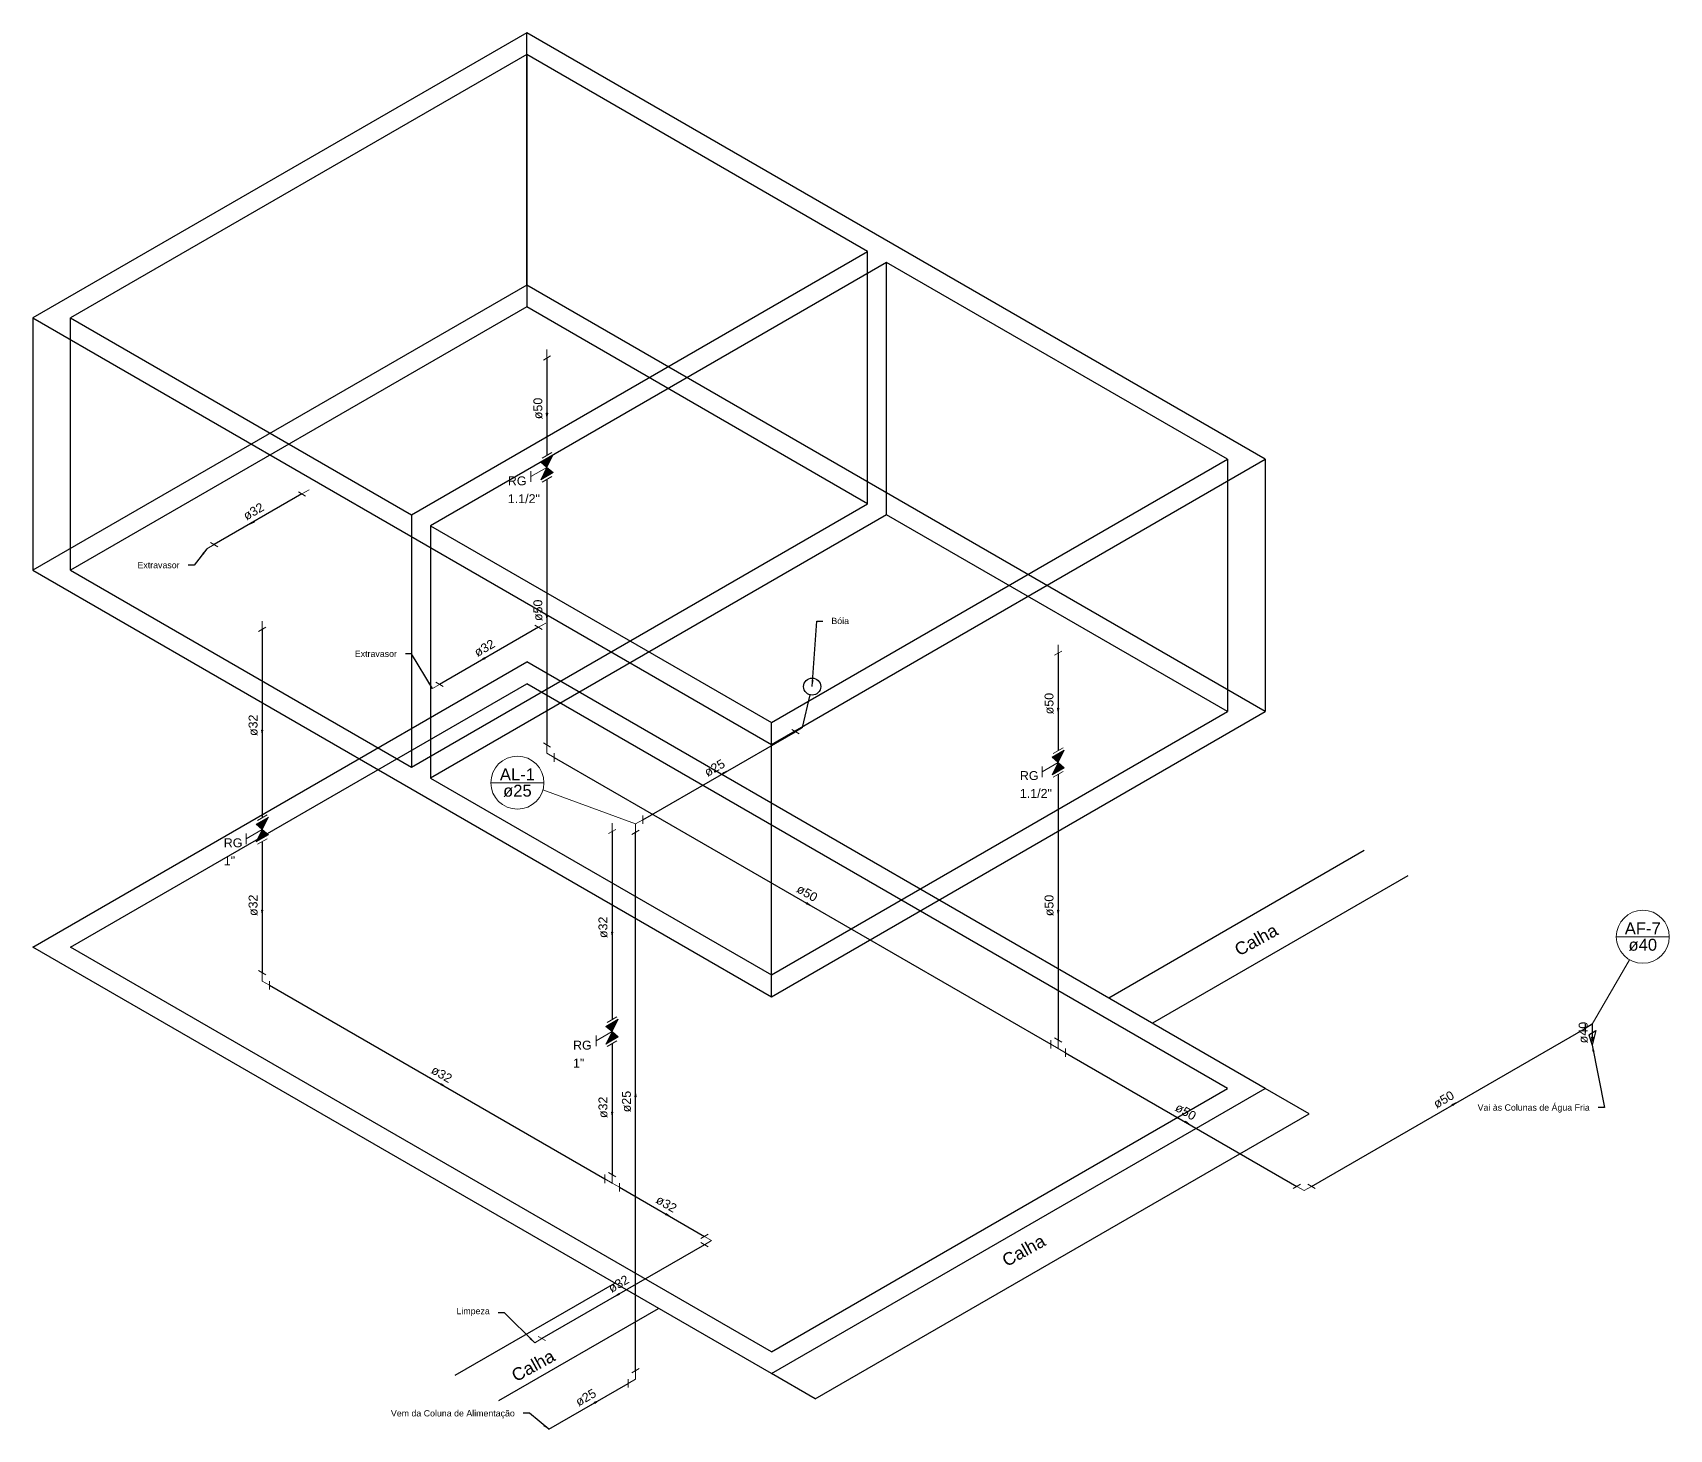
# Model space of a CAD drawing. Header units: inches. Extents: x -21 to 129, y -108 to 34.
# Drawn here: x 83.79 to 93.52, y -26.21 to -17.91 of the extents above; entities that cross this region are included whole.
import ezdxf

# ---------------------------------------------------------------- set-up
doc = ezdxf.new("R2010")
doc.units = ezdxf.units.IN
doc.header["$MEASUREMENT"] = 0
for name, color, linetype, lineweight in [('AF-Colunas', 8, 'Continuous', 30), ('AF-Conexões detalhe', 8, 'Continuous', 20), ('AF-Indicação coluna', 5, 'Continuous', 20), ('AF-Sentido tubo', 8, 'Continuous', 20), ('AF-Textos coluna', 7, 'Continuous', 20), ('AF-Textos conexão', 7, 'Continuous', 20), ('AF-Textos tubo', 7, 'Continuous', 20), ('AF-Tubos detalhe', 170, 'Continuous', 30), ('AL-Conexões detalhe', 8, 'Continuous', 20), ('AL-Indicação coluna', 5, 'Continuous', 20), ('AL-Sentido tubo', 9, 'Continuous', 20), ('AL-Textos coluna', 7, 'Continuous', 20), ('AL-Textos tubo', 7, 'Continuous', 20), ('AL-Tubos detalhe', 3, 'Continuous', 30), ('Simbolos', 8, 'Continuous', 20), ('xcota', 1, 'Continuous', 30), ('XPAREDE', 7, 'Continuous', 30), ('xTEXTO', 7, 'Continuous', 20)]:
    doc.layers.add(name, color=color, linetype=linetype, lineweight=lineweight)
doc.layers.add('FINO-03', color=3, linetype='Continuous')
doc.styles.add('Arial', font='arial.ttf')
doc.dimstyles.new('cota-25', dxfattribs={"dimtxt": 0.0375, "dimasz": 0.0375, "dimexe": 0.0375, "dimexo": 0.0375, "dimgap": 0.05, "dimtad": 0, "dimzin": 4, "dimdsep": 46, "dimtxsty": 'Arial', "dimblk": 'OBLIQUE', "dimcen": 0.0375, "dimdle": 0.0375, "dimclrd": 256, "dimclrt": 4, "dimadec": 0, "dimazin": 1, "dimtfac": 1, "dimtix": 1, "dimtofl": 0, "dimtmove": 0, "dimatfit": 3, "dimfxl": 0, "dimtolj": 1, "dimtzin": 0, "dimlwd": -1, "dimarcsym": 0})

# ---------------------------------------------------------------- blocks, each defined once
blk = doc.blocks.new('_Closed')
at = {"color": 0, "linetype": 'ByBlock', "lineweight": -2}
for p, q in [((-1, 0.166667), (0, 0)), ((-1, 0.166667), (-1, -0.166667)), ((0, 0), (-1, -0.166667)), ((0, 0), (-1, 0))]:
    blk.add_line(p, q, dxfattribs=at)
blk = doc.blocks.new('_Oblique')
at = {"color": 0, "linetype": 'ByBlock', "lineweight": -2}
blk.add_line((-0.5, -0.5), (0.5, 0.5), dxfattribs=at)

msp = doc.modelspace()

# ---------------------------------------------------------------- hatches: boundary and pattern name
at = {"layer": 'Simbolos', "linetype": 'Continuous'}
for points in [[(86.8492, -20.491), (86.8858, -20.4174), (86.813, -20.4594)], [(86.8858, -20.5224), (86.813, -20.5644), (86.8492, -20.491)], [(89.8881, -22.2455), (89.9247, -22.1719), (89.8519, -22.2139)], [(89.9247, -22.2769), (89.8519, -22.3189), (89.8881, -22.2455)], [(85.1563, -22.6446), (85.1929, -22.5709), (85.1202, -22.6129)], [(85.1929, -22.6759), (85.1202, -22.7179), (85.1563, -22.6446)], [(87.2362, -23.8454), (87.2728, -23.7718), (87.2, -23.8138)], [(87.2728, -23.8768), (87.2, -23.9188), (87.2362, -23.8454)]]:
    msp.add_hatch(color=256, dxfattribs=at).paths.add_polyline_path(points)

# ---------------------------------------------------------------- linework, layer by layer
at = {"linetype": 'Continuous'}
for p, q in [((86.7287, -17.9076), (83.7922, -19.6029)), ((91.1197, -20.4429), (86.7287, -17.9076)), ((86.7287, -19.4076), (86.7287, -17.9076)), ((86.7287, -18.0376), (84.0174, -19.6029)), ((88.7552, -19.2076), (86.7287, -18.0376)), ((86.7287, -18.0376), (86.7287, -19.5376)), ((86.044, -20.7729), (88.7552, -19.2076)), ((88.7552, -20.7076), (88.7552, -19.2076)), ((88.8678, -19.2727), (86.1566, -20.8379)), ((90.8947, -20.4429), (88.8678, -19.2727)), ((88.8678, -20.7727), (88.8678, -19.2727)), ((86.7287, -19.4076), (83.7922, -21.1029)), ((91.1197, -21.9429), (86.7287, -19.4076)), ((86.7287, -19.5376), (84.0174, -21.1029)), ((88.7552, -20.7076), (86.7287, -19.5376)), ((83.7922, -19.6029), (88.1834, -22.1381)), ((83.7922, -19.6029), (83.7922, -21.1029)), ((84.0174, -19.6029), (86.044, -20.7729)), ((84.0174, -21.1029), (84.0174, -19.6029)), ((88.1834, -22.1381), (91.1197, -20.4429)), ((88.1834, -22.0081), (90.8947, -20.4429)), ((90.8947, -20.4429), (90.8947, -21.9429)), ((91.1197, -20.4429), (91.1197, -21.9429)), ((86.044, -22.2729), (88.7552, -20.7076)), ((86.044, -20.7729), (86.044, -22.2729)), ((88.8679, -20.7726), (86.1566, -22.3379)), ((90.8947, -21.9429), (88.8679, -20.7726)), ((86.1566, -20.8379), (88.1834, -22.0081)), ((86.1566, -20.8379), (86.1566, -22.3379)), ((83.7922, -21.1029), (88.1834, -23.6381)), ((84.0174, -21.1029), (86.044, -22.2729)), ((88.1834, -23.6381), (91.1197, -21.9429)), ((88.1834, -23.5081), (90.8947, -21.9429)), ((88.1834, -23.5081), (88.1834, -22.0081)), ((88.1834, -23.6381), (88.1834, -22.1381)), ((86.1566, -22.3379), (88.1834, -23.5081))]:
    msp.add_line(p, q, dxfattribs=at)
at = {"layer": 'AF-Colunas', "linetype": 'Continuous'}
for p, q in [((93.0206, -23.8009), (93.0206, -23.8509)), ((93.0639, -23.8009), (93.0206, -23.8259)), ((93.0639, -23.8009), (93.0639, -23.8509)), ((93.0423, -23.8634), (93.0856, -23.8384)), ((93.0423, -23.8634), (93.0639, -23.9259)), ((93.0856, -23.8384), (93.0639, -23.9259))]:
    msp.add_line(p, q, dxfattribs=at)
at = {"layer": 'AF-Conexões detalhe', "linetype": 'Continuous'}
for p, q in [((86.8278, -19.8534), (86.8711, -19.8284)), ((86.8494, -19.7909), (86.8494, -19.8409)), ((85.4362, -20.6241), (85.3929, -20.6491)), ((85.3712, -20.6366), (85.4145, -20.6616)), ((84.8277, -20.9754), (84.871, -20.9504)), ((84.8493, -20.9379), (84.8926, -20.9629)), ((85.1349, -21.4669), (85.1782, -21.4419)), ((85.1565, -21.4044), (85.1565, -21.4544)), ((86.8203, -21.4544), (86.777, -21.4294)), ((86.8419, -21.4169), (86.7986, -21.4419)), ((89.8667, -21.6079), (89.91, -21.5829)), ((89.8883, -21.5454), (89.8883, -21.5954)), ((86.1679, -21.8061), (86.2112, -21.7811)), ((86.1896, -21.7686), (86.2329, -21.7936)), ((86.8711, -22.1534), (86.8278, -22.1284)), ((86.8494, -22.1909), (86.8494, -22.1409)), ((86.8494, -22.1909), (86.8927, -22.2159)), ((86.8927, -22.1909), (86.8927, -22.2409)), ((87.2147, -22.6678), (87.258, -22.6428)), ((87.2364, -22.6053), (87.2364, -22.6553)), ((85.1782, -23.5069), (85.1349, -23.4819)), ((85.1565, -23.5444), (85.1565, -23.4944)), ((85.1565, -23.5444), (85.1998, -23.5694)), ((85.1998, -23.5444), (85.1998, -23.5944)), ((89.845, -23.8954), (89.845, -23.9454)), ((89.8883, -23.9454), (89.845, -23.9204)), ((89.91, -23.9079), (89.8667, -23.8829)), ((89.8883, -23.9454), (89.8883, -23.8954)), ((89.8883, -23.9454), (89.9316, -23.9704)), ((89.9316, -23.9454), (89.9316, -23.9954)), ((87.1931, -24.6953), (87.1931, -24.7453)), ((87.258, -24.7078), (87.2147, -24.6828)), ((87.2364, -24.7453), (87.2364, -24.6953)), ((87.2364, -24.7453), (87.1931, -24.7203)), ((87.2364, -24.7453), (87.2797, -24.7703)), ((87.2797, -24.7453), (87.2797, -24.7953)), ((91.286, -24.7773), (91.3293, -24.7523)), ((91.3509, -24.7899), (91.3076, -24.7649)), ((91.3509, -24.7899), (91.3942, -24.7649)), ((91.3726, -24.7524), (91.4159, -24.7774)), ((87.7635, -25.0996), (87.8068, -25.1246)), ((87.7636, -25.0745), (87.8069, -25.0495)), ((87.8284, -25.0871), (87.7851, -25.0621)), ((87.8284, -25.0871), (87.7851, -25.1121)), ((86.7762, -25.6946), (86.8195, -25.6696)), ((86.7978, -25.6571), (86.8411, -25.6821))]:
    msp.add_line(p, q, dxfattribs=at)
at = {"layer": 'AF-Indicação coluna'}
for p, q in [((93.2064, -23.2812), (93.5214, -23.2812)), ((93.0639, -23.8009), (93.2852, -23.4176))]:
    msp.add_line(p, q, dxfattribs=at)
msp.add_circle((93.3639, -23.2812), 0.1575, dxfattribs=at)
at = {"layer": 'AF-Sentido tubo'}
for points in [[(86.8494, -20.1688), (86.8494, -20.0879)], [(85.1077, -20.8137), (85.1778, -20.7733)], [(86.8494, -21.3688), (86.8494, -21.2879)], [(86.4807, -21.6255), (86.5508, -21.585)], [(89.8883, -21.9234), (89.8883, -21.8425)], [(85.1565, -22.0524), (85.1565, -21.9715)], [(85.1565, -23.1224), (85.1565, -23.0415)], [(88.3931, -23.0821), (88.323, -23.0417)], [(89.8883, -23.1234), (89.8883, -23.0425)], [(87.2364, -23.2532), (87.2364, -23.1723)], [(93.0639, -23.8788), (93.0639, -23.7979)], [(86.2207, -24.1588), (86.1506, -24.1184)], [(87.2364, -24.3232), (87.2364, -24.2423)], [(92.2316, -24.2814), (92.1616, -24.3218)], [(90.6438, -24.3816), (90.5738, -24.3412)], [(87.5566, -24.9302), (87.4865, -24.8897)], [(87.2781, -25.4048), (87.3481, -25.3644)]]:
    msp.add_lwpolyline(points, dxfattribs=at)
at = {"layer": 'AF-Tubos detalhe'}
for p, q in [((86.8494, -19.8409), (86.8494, -20.4201)), ((86.8494, -20.5616), (86.8494, -22.1409)), ((85.3929, -20.6491), (84.871, -20.9504)), ((85.1565, -21.4544), (85.1565, -22.5737)), ((86.7986, -21.4419), (86.2112, -21.7811)), ((89.8883, -21.5954), (89.8883, -22.1747)), ((86.8927, -22.2159), (89.845, -23.9204)), ((89.8883, -22.3162), (89.8883, -23.8954)), ((87.2364, -22.6553), (87.2364, -23.7745)), ((85.1565, -22.7152), (85.1565, -23.4944)), ((85.1998, -23.5694), (87.1931, -24.7203)), ((91.3942, -24.7649), (93.0206, -23.8259)), ((87.2364, -23.916), (87.2364, -24.6953)), ((93.0639, -23.8509), (93.0639, -23.9009)), ((89.9316, -23.9704), (91.3076, -24.7649)), ((87.2797, -24.7703), (87.7851, -25.0621)), ((87.7851, -25.1121), (86.8195, -25.6696))]:
    msp.add_line(p, q, dxfattribs=at)
at = {"layer": 'AL-Conexões detalhe', "linetype": 'Continuous'}
for p, q in [((88.3045, -22.0499), (88.3478, -22.0749)), ((88.3694, -22.0374), (88.3261, -22.0624)), ((87.4192, -22.561), (87.4192, -22.611)), ((87.3543, -22.6735), (87.3976, -22.6485)), ((87.3759, -22.611), (87.4192, -22.586)), ((87.3759, -22.611), (87.3759, -22.661)), ((87.3543, -25.8735), (87.3976, -25.8485)), ((87.3759, -25.911), (87.3759, -25.861)), ((87.3326, -25.911), (87.3326, -25.961)), ((87.3759, -25.911), (87.3326, -25.936))]:
    msp.add_line(p, q, dxfattribs=at)
at = {"layer": 'AL-Indicação coluna'}
for p, q in [((86.516, -22.3655), (86.831, -22.3655)), ((87.3759, -22.611), (86.8253, -22.4075))]:
    msp.add_line(p, q, dxfattribs=at)
msp.add_circle((86.6735, -22.3655), 0.1575, dxfattribs=at)
at = {"layer": 'AL-Sentido tubo'}
for points in [[(87.8969, -22.3102), (87.8268, -22.3506)], [(87.3759, -24.233), (87.3759, -24.3139)], [(87.1313, -26.0522), (87.0613, -26.0926)]]:
    msp.add_lwpolyline(points, dxfattribs=at)
at = {"layer": 'AL-Tubos detalhe'}
for p, q in [((87.4192, -22.586), (88.3261, -22.0624)), ((87.3759, -25.861), (87.3759, -22.661)), ((86.86, -26.2089), (87.3326, -25.936))]:
    msp.add_line(p, q, dxfattribs=at)
at = {"layer": 'FINO-03'}
msp.add_line((88.3694, -22.0374), (88.4144, -21.8437), dxfattribs=at)
msp.add_circle((88.4259, -21.7945), 0.0506, dxfattribs=at)
at = {"layer": 'Simbolos'}
for p, q in [((86.8858, -20.4174), (86.813, -20.4594)), ((86.8786, -20.4032), (86.8204, -20.4369)), ((86.8858, -20.4174), (86.8492, -20.491)), ((86.8492, -20.491), (86.7541, -20.5459)), ((86.7541, -20.5144), (86.7541, -20.5774)), ((86.813, -20.4594), (86.8492, -20.491)), ((86.813, -20.5644), (86.8494, -20.4909)), ((86.8858, -20.5224), (86.813, -20.5644)), ((86.8858, -20.5224), (86.8492, -20.491)), ((86.8786, -20.5447), (86.8204, -20.5784)), ((89.9247, -22.1719), (89.8519, -22.2139)), ((89.9175, -22.1578), (89.8593, -22.1914)), ((89.9247, -22.1719), (89.8881, -22.2455)), ((89.8881, -22.2455), (89.793, -22.3004)), ((89.793, -22.2689), (89.793, -22.3319)), ((89.8519, -22.2139), (89.8881, -22.2455)), ((89.8519, -22.3189), (89.8883, -22.2454)), ((89.9247, -22.2769), (89.8519, -22.3189)), ((89.9247, -22.2769), (89.8881, -22.2455)), ((89.9175, -22.2993), (89.8593, -22.3329)), ((85.1929, -22.5709), (85.1202, -22.6129)), ((85.1858, -22.5568), (85.1275, -22.5904)), ((85.1929, -22.5709), (85.1563, -22.6446)), ((85.1563, -22.6446), (85.0613, -22.6994)), ((85.0613, -22.6679), (85.0613, -22.7309)), ((85.1202, -22.6129), (85.1563, -22.6446)), ((85.1202, -22.7179), (85.1565, -22.6444)), ((85.1929, -22.6759), (85.1563, -22.6446)), ((85.1929, -22.6759), (85.1202, -22.7179)), ((85.1858, -22.6983), (85.1275, -22.7319)), ((87.2728, -23.7718), (87.2, -23.8138)), ((87.2, -23.8138), (87.2362, -23.8454)), ((87.2656, -23.7577), (87.2074, -23.7913)), ((87.2728, -23.7718), (87.2362, -23.8454)), ((87.2362, -23.8454), (87.1411, -23.9003)), ((87.1411, -23.8688), (87.1411, -23.9318)), ((87.2, -23.9188), (87.2364, -23.8453)), ((87.2728, -23.8768), (87.2, -23.9188)), ((87.2656, -23.8992), (87.2074, -23.9328)), ((87.2728, -23.8768), (87.2362, -23.8454))]:
    msp.add_line(p, q, dxfattribs=at)
at = {"layer": 'XPAREDE', "color": 6}
for p, q in [((83.7922, -23.3429), (86.7287, -21.6476)), ((91.1197, -24.1829), (86.7287, -21.6476)), ((84.0174, -23.3429), (86.7287, -21.7776)), ((90.8947, -24.1829), (86.7287, -21.7776)), ((88.1834, -25.8781), (83.7922, -23.3429)), ((88.1834, -25.7481), (84.0174, -23.3429)), ((88.1834, -25.8781), (91.1197, -24.1829)), ((88.1834, -25.7481), (90.8947, -24.1829))]:
    msp.add_line(p, q, dxfattribs=at)
at = {"layer": 'XPAREDE', "color": 7}
for p, q in [((91.7071, -22.7686), (90.1887, -23.6454)), ((91.9669, -22.9187), (90.4487, -23.7954)), ((91.3799, -24.3331), (91.1197, -24.1829)), ((88.4437, -26.0284), (91.3799, -24.3331)), ((86.3043, -25.888), (87.2524, -25.3406)), ((86.5641, -26.0381), (87.5124, -25.4906)), ((88.4437, -26.0284), (88.1834, -25.8781))]:
    msp.add_line(p, q, dxfattribs=at)

# ---------------------------------------------------------------- block references
at = {"layer": 'AF-Sentido tubo'}
for p, xscale, yscale, zscale, rotation in [((86.8494, -20.1938), 0.02500000000000568, 0.02500000000000568, 0.02500000000000568, 270), ((85.0861, -20.8262), 0.02499999999999543, 0.02499999999999543, 0.02499999999999543, 210.0032709603993), ((86.8494, -21.3938), 0.02500000000000568, 0.02500000000000568, 0.02500000000000568, 270), ((86.4591, -21.638), 0.02499999999999543, 0.02499999999999543, 0.02499999999999543, 210.0032709603993), ((89.8883, -21.9484), 0.02500000000000568, 0.02500000000000568, 0.02500000000000568, 270), ((85.1565, -22.0774), 0.02500000000000568, 0.02500000000000568, 0.02500000000000568, 270), ((85.1565, -23.1474), 0.02500000000000568, 0.02500000000000568, 0.02500000000000568, 270), ((88.4147, -23.0946), 0.02499999999999543, 0.02499999999999543, 0.02499999999999543, 329.9967290396007), ((89.8883, -23.1484), 0.02500000000000568, 0.02500000000000568, 0.02500000000000568, 270), ((87.2364, -23.2782), 0.02500000000000568, 0.02500000000000568, 0.02500000000000568, 270), ((93.0639, -23.9038), 0.02500000000000568, 0.02500000000000568, 0.02500000000000568, 270), ((86.2423, -24.1713), 0.02499999999999543, 0.02499999999999543, 0.02499999999999543, 329.9967290396007), ((92.2533, -24.2689), 0.02500000000000531, 0.02500000000000531, 0.02500000000000531, 29.99988915840296), ((87.2364, -24.3482), 0.02500000000000568, 0.02500000000000568, 0.02500000000000568, 270), ((90.6655, -24.3941), 0.02500000000000531, 0.02500000000000531, 0.02500000000000531, 330.0001108415971), ((87.5783, -24.9427), 0.0250000000000003, 0.0250000000000003, 0.0250000000000003, 330.0034919522495), ((87.2564, -25.4173), 0.02499999999999543, 0.02499999999999543, 0.02499999999999543, 210.0032709603993)]:
    msp.add_blockref('_Closed', p, dxfattribs=dict(at, xscale=xscale, yscale=yscale, zscale=zscale, rotation=rotation))
at = {"layer": 'AL-Sentido tubo'}
for p, xscale, yscale, zscale, rotation in [((87.9185, -22.2977), 0.02499999999999543, 0.02499999999999543, 0.02499999999999543, 30.00327096039931), ((87.3759, -24.208), 0.02500000000000568, 0.02500000000000568, 0.02500000000000568, 90), ((87.153, -26.0397), 0.02499999999999543, 0.02499999999999543, 0.02499999999999543, 30.00327096039931)]:
    msp.add_blockref('_Closed', p, dxfattribs=dict(at, xscale=xscale, yscale=yscale, zscale=zscale, rotation=rotation))

# ---------------------------------------------------------------- texts
at = {"layer": 'AF-Textos coluna', "char_height": 0.0706, "attachment_point": 8, "line_spacing_factor": 0.798, "style": 'Arial'}
for s, insert, width in [('AF-7', (93.3639, -23.2671), 0.233282), ('ø40', (93.3639, -23.3661), 0.18547)]:
    msp.add_mtext(s, dxfattribs=dict(at, insert=insert, width=width))
at = {"layer": 'AF-Textos conexão', "char_height": 0.05295, "attachment_point": 7, "line_spacing_factor": 0.798, "style": 'Arial'}
for s, insert, width in [('RG', (86.6167, -20.5986), 0.122366), ('1.1/2"', (86.6167, -20.7046), 0.210853), ('RG', (89.6607, -22.3504), 0.122366), ('1.1/2"', (89.6607, -22.4564), 0.210853), ('RG', (84.9279, -22.7501), 0.122366), ('1"', (84.9279, -22.8559), 0.074536), ('RG', (87.0042, -23.9529), 0.122366), ('1"', (87.0042, -24.0586), 0.074536)]:
    msp.add_mtext(s, dxfattribs=dict(at, insert=insert, width=width))
at = {"layer": 'AF-Textos tubo', "char_height": 0.05295, "width": 0.140701, "attachment_point": 8, "line_spacing_factor": 0.798, "style": 'Arial'}
for s, insert, rotation in [('ø50', (86.8229, -20.1409), 90), ('ø32', (85.1187, -20.7767), 29.9952), ('ø50', (86.8229, -21.3409), 90), ('ø32', (86.4917, -21.5885), 30.0074), ('ø50', (89.8619, -21.8954), 90), ('ø32', (85.1299, -22.0244), 90), ('ø32', (85.1299, -23.0944), 90), ('ø50', (88.3822, -23.0452), 329.9994), ('ø50', (89.8619, -23.0954), 90), ('ø32', (87.2099, -23.2254), 90), ('ø40', (93.0374, -23.8509), 90), ('ø32', (86.2097, -24.122), 329.9989), ('ø50', (92.1942, -24.2725), 30.0001), ('ø32', (87.2099, -24.2954), 90), ('ø50', (90.6329, -24.3447), 329.9994), ('ø32', (87.5457, -24.8932), 329.9989), ('ø32', (87.2889, -25.368), 29.9993)]:
    msp.add_mtext(s, dxfattribs=dict(at, insert=insert, rotation=rotation))
at = {"layer": 'AL-Textos coluna', "char_height": 0.0706, "attachment_point": 8, "line_spacing_factor": 0.798, "style": 'Arial'}
for s, insert, width in [('AL-1', (86.6736, -22.3515), 0.227503), ('ø25', (86.6736, -22.4502), 0.18547)]:
    msp.add_mtext(s, dxfattribs=dict(at, insert=insert, width=width))
at = {"layer": 'AL-Textos tubo', "char_height": 0.05295, "width": 0.140701, "attachment_point": 8, "line_spacing_factor": 0.798, "style": 'Arial'}
for insert, rotation in [((87.8594, -22.3012), 30.0003), ((87.3494, -24.2609), 90), ((87.0939, -26.0434), 30.0003)]:
    msp.add_mtext('ø25', dxfattribs=dict(at, insert=insert, rotation=rotation))
at = {"layer": 'xcota', "color": 4, "char_height": 0.0375, "style": 'Arial'}
for s, insert, attachment_point in [('Extravasor', (84.6653, -21.0915), 9), ('\\A1;Bóia', (88.5402, -21.4233), 7), ('Extravasor', (85.9573, -21.6184), 9), ('\\A1;Vai às Colunas de Água Fria', (93.0489, -24.2776), 3), ('Limpeza', (86.5094, -25.5362), 9), ('\\A1;Vem da Coluna de Alimentação', (86.6582, -26.0951), 3)]:
    msp.add_mtext(s, dxfattribs=dict(at, insert=insert, attachment_point=attachment_point))
at = {"layer": 'xTEXTO', "char_height": 0.075, "width": 0.506786, "attachment_point": 8, "rotation": 29.00008, "line_spacing_factor": 0.798, "style": 'Arial'}
for insert in [(91.084, -23.3333), (89.7021, -25.18), (86.7857, -25.8644)]:
    msp.add_mtext('Calha', dxfattribs=dict(at, insert=insert))

# ---------------------------------------------------------------- leaders
at = {"layer": 'xcota', "annotation_type": 0, "has_hookline": 1}
for points, hookline_direction, text_width in [([(84.8277, -20.9754), (84.7528, -21.0728), (84.7153, -21.0728)], 1, 0.2469), ([(88.4259, -21.7945), (88.4527, -21.4045), (88.4902, -21.4045)], 0, 0.0988), ([(86.1679, -21.8061), (86.0448, -21.5996), (86.0073, -21.5996)], 1, 0.2469), ([(93.0639, -23.9259), (93.1364, -24.2964), (93.0989, -24.2964)], 1, 0.6644), ([(86.7762, -25.6946), (86.5969, -25.5174), (86.5594, -25.5174)], 1, 0.192), ([(86.86, -26.2089), (86.7457, -26.1138), (86.7082, -26.1138)], 1, 0.7346)]:
    msp.add_leader(points, dimstyle='cota-25', override={"dimgap": 0.05, "dimtad": 0}, dxfattribs=dict(at, hookline_direction=hookline_direction, text_width=text_width))

doc.saveas('drawing.dxf')
